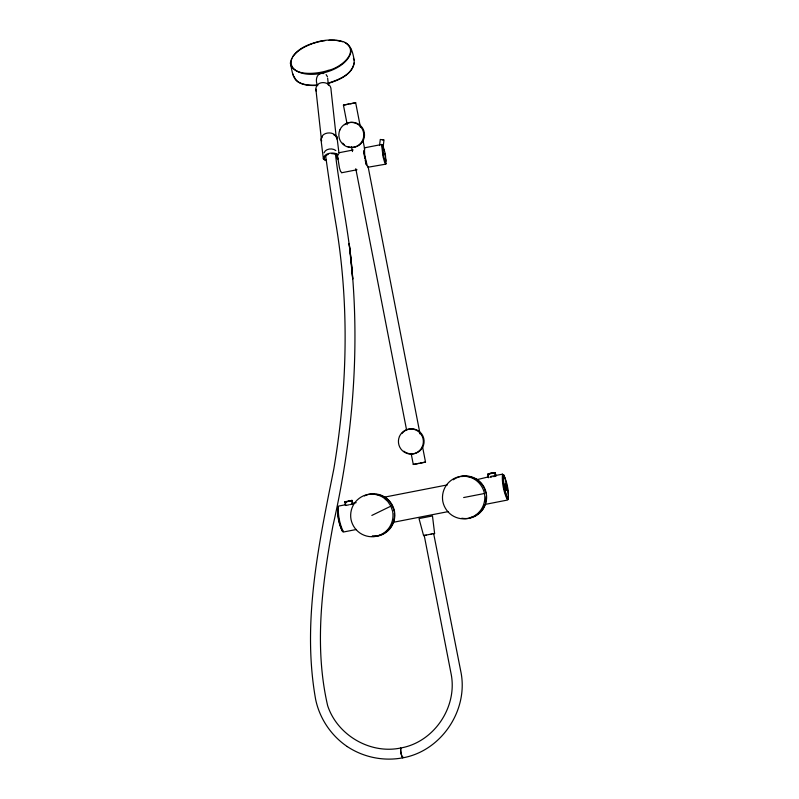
<?xml version="1.0" encoding="UTF-8"?>
<svg xmlns="http://www.w3.org/2000/svg" width="799" height="799" viewBox="0 0 799 799"><rect width="100%" height="100%" fill="white"/><g stroke="black" fill="none" stroke-linecap="round" stroke-linejoin="round"><path stroke-width="1.2" d="M345.468 505.507L344.858 502.012L348.214 501.353M488.409 477.662C484.683 472.968 497.437 470.182 495.75 476.224M402.796 756.943L402.676 757.832C383.63 761.467 363.405 757.302 347.275 746.576L347.245 746.556M381.602 144.849L383.111 157.023L384.828 162.966L385.897 163.775M402.796 757.162C401.677 758.351 399.71 748.373 401.058 748.423M507.824 499.495L507.954 498.196M346.047 501.792L352.009 500.394L352.818 504.069L351.94 500.404L348.724 501.273M488.988 473.947L495.08 472.748L491.665 473.427M379.545 145.528L380.284 139.465L383.64 139.915M382.941 148.664L383.999 139.925M345.687 501.852L346.426 501.472M488.618 474.007L489.368 473.627M354.187 62.931C351.91 75.106 338.267 80.369 327.74 83.585M321.248 138.117L315.885 89.158C316.074 79.66 331.455 80.939 331.066 90.047L336.259 137.458M345.717 501.612L344.798 502.032L346.077 501.552M488.658 473.767L487.73 474.187L489.008 473.707M345.448 501.672L345.667 505.467M488.389 473.827L488.608 477.622M485.482 503L486.201 496.509M324.044 152.829C325.583 148.504 332.514 147.815 335.8 150.542M336.699 138.966L336.938 136.819L333.483 134.532M291.755 58.377C286.631 77.703 317.732 74.227 328.219 70.332C339.395 68.494 360.808 52.165 344.808 42.477M485.273 504.069L482.866 509.023L479.22 513.128L474.656 516.124M345.538 504.738L338.456 506.117C337.737 514.656 339.645 524.334 343.49 532.004L356.474 529.477M476.484 479.72L476.783 479.16L477.283 479.59A21.753 21.603 80.7 0 1 486.261 493.193A21.753 21.603 80.7 0 1 483.015 509.183A21.753 21.603 80.7 0 1 469.522 518.211A21.753 21.603 80.7 0 1 461.852 518.231M477.403 479.54L488.329 476.913M502.99 474.586L502.491 474.157C501.782 482.696 503.69 492.374 507.525 500.044L485.103 504.419M337.278 154.447L339.475 168.02L340.604 171.545L341.682 172.364M382.351 144.599L383.071 154.407L386.087 163.845L385.368 154.037L382.711 144.899M381.832 144.449L364.404 147.845L364.704 155.366L367.41 166.362M424.229 535.47L450.926 672.948C458.147 706.256 434.396 742.141 400.718 747.994C400.439 751.24 401.168 754.945 402.636 757.861C441.587 751.08 469.073 709.572 460.723 671.04L433.667 533.622M342.671 530.766L342.391 531.265C338.826 524.154 337.048 515.135 337.717 507.215L338.167 507.585M343.121 531.325L342.811 531.814C338.886 524.484 337.767 515.365 337.597 507.035L338.377 506.906M477.153 479.849L477.932 479.72M508.384 499.125L508.084 499.625C504.149 492.284 503.03 483.165 502.861 474.846L503.64 474.716L504.948 477.872L507.515 488.918M292.774 56.599C297.558 50.227 304.888 46.352 312.259 43.725M328.259 154.327A5.453 2.727 -7.1 0 0 326.791 155.096L324.833 156.764A5.453 2.727 -7.1 0 0 326.192 160.04M338.097 158.911L337.068 158.661L337.827 157.773M322.217 136.729L320.908 138.856L323.375 158.821L325.213 160.549M347.235 124.684L343.43 105.128L348.813 104.05M350.282 103.81L355.675 102.741L360.419 127.181M411.145 453.462L413.283 464.469L418.666 463.4M420.134 463.15L425.517 462.082L422.431 446.192M371.835 515.435L390.871 506.157L392.649 511.38A21.753 21.603 80.7 0 1 389.403 527.36A21.753 21.603 80.7 0 1 375.91 536.389A21.753 21.603 80.7 0 1 360.019 533.083A21.753 21.603 80.7 0 1 351.021 519.49A21.753 21.603 80.7 0 1 354.277 503.5A21.753 21.603 80.7 0 1 367.76 494.471A21.753 21.603 80.7 0 1 383.65 497.777L387.805 501.502L390.871 506.157M424.659 535.4L423.59 535.6L419.016 518.571L432.479 515.944L434.606 533.452L433.487 533.682M378.746 535.42C388.464 533.183 395.585 523.235 394.336 513.308M469.532 517.892L473.637 516.474M392.858 522.386L448.509 511.55M313.208 43.376L317.183 42.187M327.64 83.286C338.416 79.96 354.656 73.838 354.207 60.325C352.908 52.754 350.991 43.406 342.242 41.418C335.35 39.321 327.989 39.76 320.978 40.969C308.873 43.875 293.093 49.348 290.337 63.151C292.204 69.903 292.005 79.421 299.515 82.687C305.198 85.283 311.65 85.573 317.792 84.994M318.172 41.957L321.118 41.258M352.069 500.613L346.426 501.702M492.593 473.248L494.951 472.549M423.61 535.59L424.559 535.4M423.999 535.51L426.167 535.08M349.592 500.873L351.25 500.773M489.358 473.857L490.676 473.388M346.367 505.328L348.883 504.828M490.037 477.333L491.824 476.983M425.777 535.15L431.28 534.082M338.806 152.779L353.168 149.982M341.453 172.794L357.003 169.758M385.667 164.175L367.87 167.261M351.44 503.58L356.164 502.661M383.75 497.288L447.41 484.893M490.686 476.454L502.491 474.157M349.832 504.648L352.199 504.189M463.65 497.547L484.464 493.492A21.753 21.603 80.7 0 0 475.465 479.889A21.753 21.603 80.7 0 0 459.575 476.584A21.753 21.603 80.7 0 0 446.082 485.612A21.753 21.603 80.7 0 0 442.836 501.602A21.753 21.603 80.7 0 0 451.834 515.195A21.753 21.603 80.7 0 0 467.725 518.511A21.753 21.603 80.7 0 0 481.218 509.472A21.753 21.603 80.7 0 0 484.464 493.492M488.349 474.067L489.797 473.557M345.408 501.912L346.866 501.402M493.682 476.623L495.14 476.344M431.021 534.131L434.596 533.452L433.058 533.742M355.675 102.741L343.43 105.128M425.517 462.082L413.283 464.469M322.107 41.109L325.053 40.649M400.669 748.014C370.177 754.406 337.348 735.22 327.65 705.667C313.987 646.651 322.007 585.088 332.833 526.261C353.957 433.727 361.128 337.927 349.183 243.595L352.699 279.121C350.142 237.023 340.354 195.865 335.43 154.027M461.512 476.584C470.621 474.956 480.249 479.69 484.264 488.079M372.314 536.059L377.727 535.779M329.018 40.3L335.161 40.359M316.264 85.433C308.464 85.733 297.428 85.193 294.162 76.644M323.735 73.528C316.474 72.11 314.926 80.349 317.632 85.763M336.329 40.429L342.691 41.718M376.169 494.401L379.385 495.04M382.142 139.695L382.871 139.835M380.454 495.25L385.378 497.687L389.463 501.373L392.449 505.967M338.566 154.766C334.202 151.74 323.895 152.539 323.375 158.821M347.275 746.576C331.176 735.699 319.63 718.531 315.655 699.515C301.792 622.291 318.751 544.369 333.872 468.703C347.385 388.354 349.423 305.528 336.109 225.038C332.164 202.087 328.908 179.026 325.652 155.975M326.122 74.607L327.47 76.744M321.028 139.925L321.747 140.874M382.631 151.92L384.219 154.217M335.6 135.8C332.564 131.056 321.518 132.344 321.518 138.537M494.881 472.559L495.69 476.244M494.751 472.579L495.56 476.264M351.81 500.434L352.619 504.109M504.988 484.364L504.808 486.301M505.797 490.017L505.298 488.638M353.428 58.417L354.207 60.325M290.626 65.138C301.652 84.215 350.721 71.081 351.25 49.248M505.777 484.913L505.387 484.154L506.466 489.697L505.777 484.913L505.927 486.921M484.613 489.118L486.032 493.243M392.798 507.005L394.217 511.13M366.381 164.864L363.675 150.971M366.361 164.714L365.233 160.469M505.338 485.452C508.643 501.103 504.439 474.097 505.527 486.991M383.82 149.253L384.389 151.6M363.036 140.634L364.704 149.183M368.029 166.292L420.054 433.967M351.51 146.676L352.459 151.57M355.785 168.679L406.631 430.242M384.918 154.117L385.218 155.805M364.714 157.982L363.725 151.141M507.715 490.017L508.334 494.851M293.283 74.237L293.573 76.225M315.885 89.158L316.134 91.056M336.938 136.819L338.996 153.358M336.479 153.937L337.068 158.661M327.65 78.202L328.419 85.233M385.717 159.041L385.937 161.158M344.609 124.734A12.564 12.474 80.7 0 1 364.364 132.884A12.564 12.474 80.7 0 1 348.094 146.746M344.289 144.659A12.564 12.474 80.7 0 1 342.711 143.151M401.857 433.557A12.564 12.474 80.7 0 1 418.496 430.911A12.564 12.474 80.7 0 1 422.601 447.38A12.564 12.474 80.7 0 1 406.671 452.893M405.692 452.414A12.564 12.474 80.7 0 1 403.875 451.205M337.717 155.126A5.453 2.727 -7.1 0 0 336.469 154.497L333.523 153.788A5.453 2.727 -7.1 0 0 331.685 153.658M372.244 536.389A21.753 21.603 80.7 0 0 377.707 536.099A21.753 21.603 80.7 0 0 391.2 527.07A21.753 21.603 80.7 0 0 394.446 511.08A21.753 21.603 80.7 0 0 385.448 497.477A21.753 21.603 80.7 0 0 369.557 494.172A21.753 21.603 80.7 0 0 364.384 495.949M453.333 479.77A21.753 21.603 80.7 0 1 455.22 478.581M456.189 478.062A21.753 21.603 80.7 0 1 461.373 476.284A21.753 21.603 80.7 0 1 477.263 479.59M503.31 475.395C503.46 483.305 504.539 491.964 508.264 498.946C508.933 491.025 507.155 482.007 503.59 474.906L503.31 475.395M339.865 129.937A12.564 12.474 80.7 0 0 352.739 147.435A12.564 12.474 80.7 0 0 361.328 127.5A12.564 12.474 80.7 0 0 339.865 129.937M399.45 436.484A12.564 12.474 80.7 0 0 412.324 453.982A12.564 12.474 80.7 0 0 420.913 434.037A12.564 12.474 80.7 0 0 399.45 436.484"/></g></svg>
